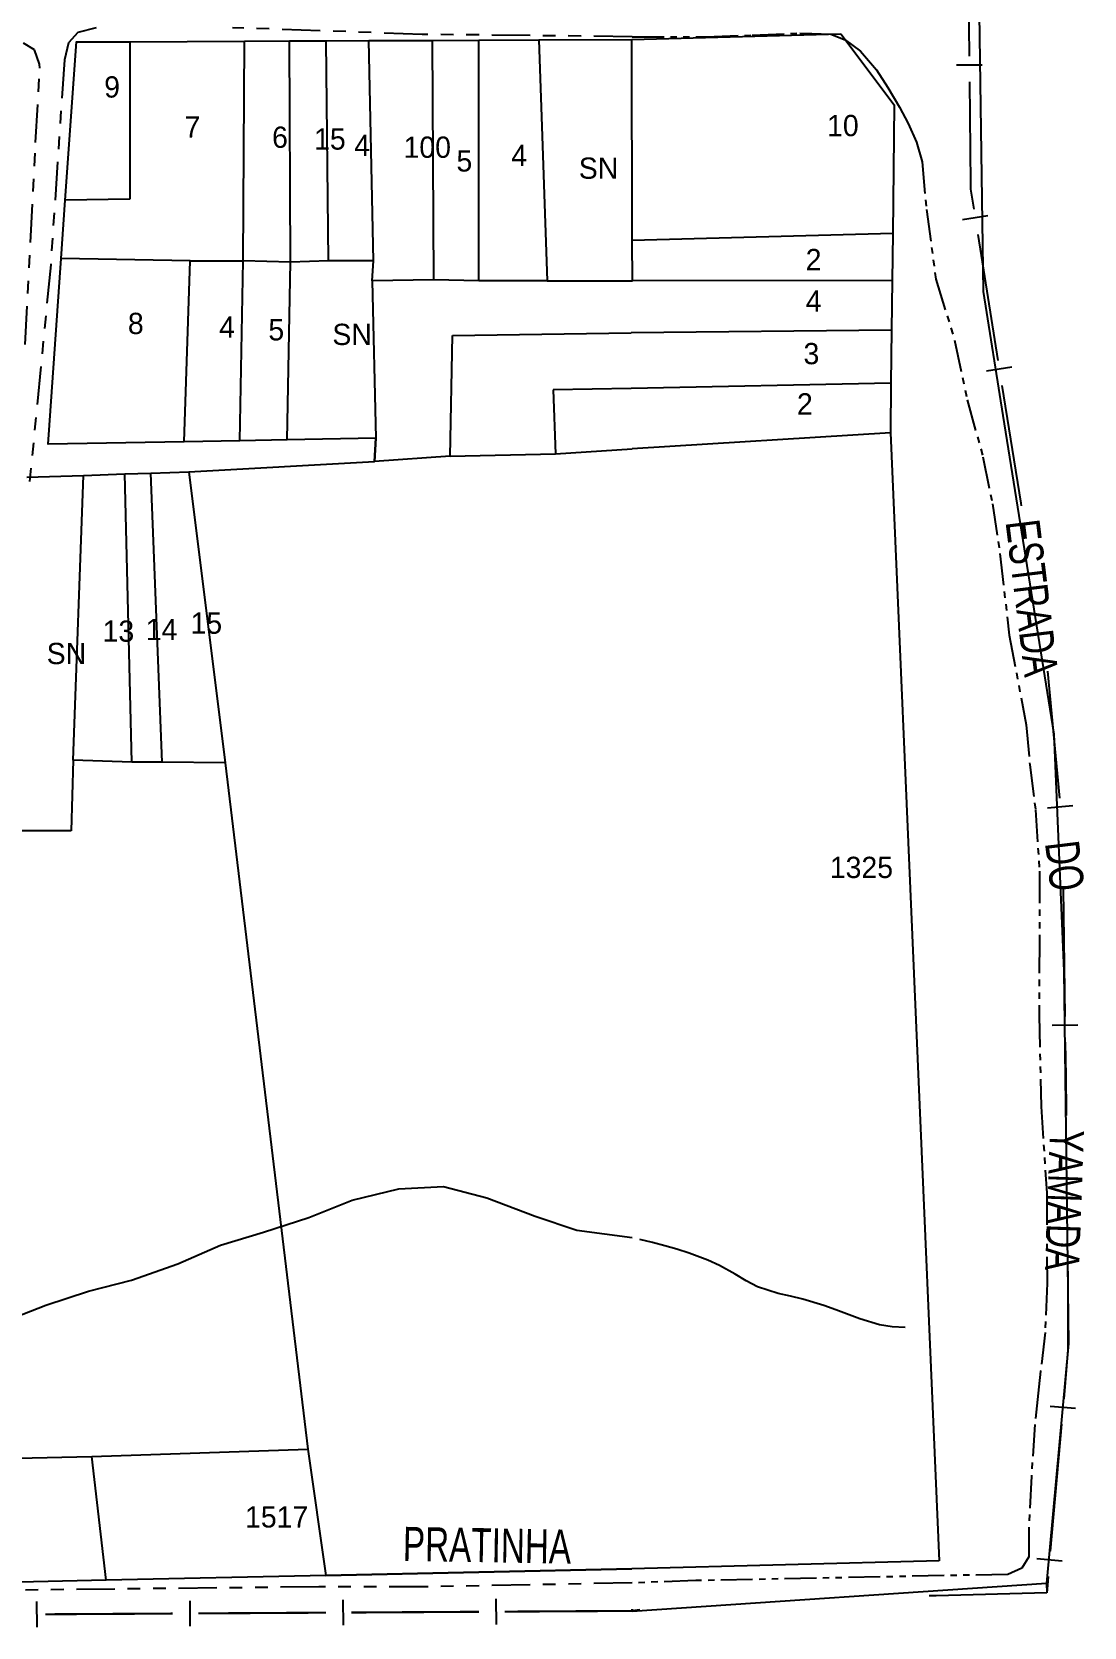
# Model space of a CAD drawing. Extents: x 203604 to 204690, y 4848469 to 4850418.
# Drawn here: x 204566.4 to 204690.1, y 4848489.7 to 4848677.2 of the extents above; entities that cross this region are included whole.
import ezdxf
from ezdxf.enums import TextEntityAlignment as Align

# ---------------------------------------------------------------- set-up
doc = ezdxf.new("R2010")
doc.units = 0
doc.header["$LTSCALE"] = 1.5
doc.header["$MEASUREMENT"] = 0
doc.linetypes.add('PHANTOMX2', pattern=[5, 2.5, -0.5, 0.5, -0.5, 0.5, -0.5])
doc.linetypes.add('TRACO_25', pattern=[8, 3, -1, 1, -1, 1, -1])
for name, color, linetype in [('CD_MALHA_LOTES', 7, 'CONTINUOUS'), ('HD-CURSO-PERENE', 170, 'CONTINUOUS'), ('LM-LIM-SETOR-FISCAL', 7, 'CONTINUOUS'), ('LM-LIM-SETORES-BAIRROS', 7, 'CONTINUOUS'), ('RU-QUADRA', 210, 'CONTINUOUS'), ('SV-EIXO-ROD-ESTR', 7, 'CONTINUOUS'), ('SV-EIXO-RUA-N-PAV', 6, 'CONTINUOUS'), ('SV-EST-M-N-PAV', 1, 'PHANTOMX2'), ('SV-RUA-NAO-PAV', 7, 'CONTINUOUS'), ('SV-RUA-NAO-PAV-S-GUIA-C-GUIA', 7, 'PHANTOMX2'), ('SV-TXT-EST-M-N-PAV', 7, 'CONTINUOUS'), ('SV-TXT-RUA-N-PAV', 7, 'CONTINUOUS'), ('Th_NmrPort', 7, 'CONTINUOUS')]:
    doc.layers.add(name, color=color, linetype=linetype)
doc.styles.add('ARIAL', font='ARIAL.SHX')

msp = doc.modelspace()

# ---------------------------------------------------------------- linework, layer by layer
at = {"layer": 'CD_MALHA_LOTES', "linetype": 'Continuous'}
for points in [[(204636.97, 4848676.27), (204661.54, 4848676.92)], [(204661.54, 4848676.92), (204667.81, 4848668.58)], [(204636.98, 4848652.63), (204636.97, 4848676.27)], [(204667.81, 4848668.58), (204667.63, 4848653.49)], [(204667.63, 4848653.49), (204636.98, 4848652.63)], [(204637.03, 4848647.89), (204636.98, 4848652.63)], [(204667.63, 4848653.49), (204667.56, 4848647.93)], [(204667.56, 4848647.93), (204637.03, 4848647.89)], [(204667.56, 4848647.93), (204667.49, 4848642.11)], [(204667.49, 4848642.11), (204636.89, 4848641.78)], [(204667.49, 4848642.11), (204667.42, 4848635.87)], [(204667.42, 4848635.87), (204636.89, 4848635.24)], [(204667.42, 4848635.87), (204667.35, 4848630.04)], [(204667.35, 4848630.04), (204636.98, 4848628.15)], [(204667.35, 4848630.04), (204673.09, 4848497.48)], [(204673.09, 4848497.48), (204636.94, 4848496.54)]]:
    msp.add_lwpolyline(points, dxfattribs=at)
at = {"layer": 'CD_MALHA_LOTES', "linetype": 'Continuous', "flags": 128}
for points in [[(204570.35, 4848657.37), (204571.67, 4848675.99)], [(204571.67, 4848675.99), (204577.93, 4848676.01)], [(204577.93, 4848676.01), (204591.42, 4848676.07)], [(204577.93, 4848676.01), (204577.93, 4848657.49)], [(204591.28, 4848650.26), (204591.42, 4848676.07)], [(204591.42, 4848676.07), (204596.7, 4848676.1)], [(204596.7, 4848676.1), (204601.01, 4848676.11)], [(204596.84, 4848650.12), (204596.7, 4848676.1)], [(204601.01, 4848676.11), (204606.02, 4848676.14)], [(204601.29, 4848650.26), (204601.01, 4848676.11)], [(204606.02, 4848676.14), (204613.53, 4848676.17)], [(204606.57, 4848650.26), (204606.02, 4848676.14)], [(204613.53, 4848676.17), (204618.95, 4848676.19)], [(204613.67, 4848648.03), (204613.53, 4848676.17)], [(204618.95, 4848676.19), (204626.04, 4848676.24)], [(204618.95, 4848647.89), (204618.95, 4848676.19)], [(204626.04, 4848676.24), (204636.97, 4848676.27)], [(204626.04, 4848676.24), (204627.02, 4848647.89)], [(204569.87, 4848650.54), (204570.35, 4848657.37)], [(204577.93, 4848657.49), (204570.35, 4848657.37)], [(204568.33, 4848628.7), (204569.87, 4848650.54)], [(204585.02, 4848650.26), (204569.87, 4848650.54)], [(204584.33, 4848628.99), (204585.02, 4848650.26)], [(204585.02, 4848650.26), (204591.28, 4848650.26)], [(204590.86, 4848629.11), (204591.28, 4848650.26)], [(204596.84, 4848650.12), (204591.28, 4848650.26)], [(204596.43, 4848629.21), (204596.84, 4848650.12)], [(204601.29, 4848650.26), (204596.84, 4848650.12)], [(204606.57, 4848650.26), (204601.29, 4848650.26)], [(204606.43, 4848647.89), (204606.57, 4848650.26)], [(204613.67, 4848648.03), (204606.43, 4848647.89)], [(204606.43, 4848647.89), (204606.85, 4848629.4)], [(204618.95, 4848647.89), (204613.67, 4848648.03)], [(204627.02, 4848647.89), (204618.95, 4848647.89)], [(204627.02, 4848647.89), (204637.03, 4848647.89)], [(204615.61, 4848627.31), (204615.89, 4848641.5)], [(204615.89, 4848641.5), (204636.89, 4848641.78)], [(204636.89, 4848635.24), (204627.71, 4848635.1)], [(204627.71, 4848635.1), (204627.99, 4848627.59)], [(204584.33, 4848628.99), (204568.33, 4848628.7)], [(204590.86, 4848629.11), (204584.33, 4848628.99)], [(204596.43, 4848629.21), (204590.86, 4848629.11)], [(204606.85, 4848629.4), (204596.43, 4848629.21)], [(204606.85, 4848629.4), (204606.71, 4848626.69)], [(204627.99, 4848627.59), (204636.98, 4848628.15)], [(204584.89, 4848625.47), (204606.71, 4848626.69)], [(204615.61, 4848627.31), (204606.71, 4848626.69)], [(204615.61, 4848627.31), (204627.99, 4848627.59)], [(204565.83, 4848624.83), (204572.48, 4848625.04)], [(204571.26, 4848591.57), (204572.48, 4848625.04)], [(204572.48, 4848625.04), (204577.35, 4848625.22)], [(204577.35, 4848625.22), (204580.41, 4848625.32)], [(204578.18, 4848591.35), (204577.35, 4848625.22)], [(204580.41, 4848625.32), (204584.89, 4848625.47)], [(204581.73, 4848591.35), (204580.41, 4848625.32)], [(204584.89, 4848625.47), (204589.15, 4848591.24)], [(204571.26, 4848591.57), (204571.04, 4848583.26)], [(204578.18, 4848591.35), (204571.26, 4848591.57)], [(204581.73, 4848591.35), (204578.18, 4848591.35)], [(204589.15, 4848591.24), (204581.73, 4848591.35)], [(204589.15, 4848591.24), (204598.85, 4848510.59)], [(204571.04, 4848583.26), (204564.39, 4848583.28)], [(204573.46, 4848509.74), (204598.85, 4848510.59)], [(204598.85, 4848510.59), (204600.97, 4848495.75)], [(204541.86, 4848509.04), (204573.46, 4848509.74)], [(204575.16, 4848495.18), (204573.46, 4848509.74)], [(204575.16, 4848495.18), (204542.71, 4848494.46)], [(204600.97, 4848495.75), (204575.16, 4848495.18)], [(204600.97, 4848495.75), (204636.94, 4848496.54)]]:
    msp.add_lwpolyline(points, dxfattribs=at)
at = {"layer": 'HD-CURSO-PERENE'}
for p, q in [((204639.371835, 4848534.887532), (204637.914656, 4848535.246363)), ((204640.824195, 4848534.505107), (204639.371835, 4848534.887532)), ((204642.266583, 4848534.08847), (204640.824195, 4848534.505107)), ((204643.693845, 4848533.627004), (204642.266583, 4848534.08847)), ((204645.885636, 4848532.789183), (204643.693845, 4848533.627004)), ((204647.250528, 4848532.164146), (204645.885636, 4848532.789183)), ((204649.100748, 4848531.151433), (204647.250528, 4848532.164146)), ((204650.399404, 4848530.367857), (204649.100748, 4848531.151433)), ((204651.72359, 4848529.656873), (204650.399404, 4848530.367857)), ((204654.144525, 4848528.896367), (204651.72359, 4848529.656873)), ((204655.610105, 4848528.567581), (204654.144525, 4848528.896367)), ((204657.069312, 4848528.219001), (204655.610105, 4848528.567581)), ((204659.536281, 4848527.474044), (204657.069312, 4848528.219001)), ((204660.943396, 4848526.951905), (204659.536281, 4848527.474044)), ((204663.751149, 4848525.892958), (204660.943396, 4848526.951905)), ((204666.084637, 4848525.208401), (204663.751149, 4848525.892958)), ((204667.564963, 4848524.951787), (204666.084637, 4848525.208401)), ((204669.095285, 4848524.870915), (204667.564963, 4848524.951787))]:
    msp.add_line(p, q, dxfattribs=at)
at = {"layer": 'HD-CURSO-PERENE', "linetype": 'Continuous'}
msp.add_polyline3d([(204563.55, 4848525.77, 8.09), (204568.05, 4848527.53, 8.1), (204573.09, 4848529.16, 8.12), (204578.13, 4848530.46, 8.12), (204583.58, 4848532.39, 8.13), (204588.61, 4848534.57, 8.23), (204593.67, 4848536.08, 8.28), (204598.97, 4848537.82, 8.28), (204604.09, 4848539.86, 8.28), (204609.57, 4848541.2, 8.28), (204614.8, 4848541.48, 8.28), (204619.92, 4848540.12, 8.28), (204625.58, 4848537.97, 8.28), (204630.48, 4848536.33, 8.28), (204636.99, 4848535.47, 8.28)], dxfattribs=at)
at = {"layer": 'LM-LIM-SETOR-FISCAL'}
for p, q in [((204676.463102, 4848689.295581), (204676.62352, 4848674.296439)), ((204675.134301, 4848673.280454), (204678.134129, 4848673.312538)), ((204676.655604, 4848671.29661), (204676.783939, 4848659.297297)), ((204676.783939, 4848659.297297), (204676.79059, 4848658.675395)), ((204676.79059, 4848658.675395), (204677.164795, 4848656.326958)), ((204675.840839, 4848655.103381), (204678.803464, 4848655.575452)), ((204677.636865, 4848653.364333), (204679.997217, 4848638.551206)), ((204678.673262, 4848637.327629), (204681.635887, 4848637.799699)), ((204680.469288, 4848635.58858), (204682.672283, 4848621.762995)), ((204682.672283, 4848621.762995), (204682.722437, 4848621.44824)), ((204685.833504, 4848602.04982), (204687.219305, 4848587.113972)), ((204685.818107, 4848585.979669), (204688.805276, 4848586.256829)), ((204687.663544, 4848576.429266), (204687.869204, 4848561.430676)), ((204686.383056, 4848560.410204), (204689.382774, 4848560.451336)), ((204687.910336, 4848558.430958), (204687.965179, 4848554.431334)), ((204687.965179, 4848554.431334), (204687.96809, 4848554.218997)), ((204687.96809, 4848554.218997), (204688.020792, 4848550.43172)), ((204688.020792, 4848550.43172), (204688.029552, 4848549.80219)), ((204688.212556, 4848531.501794), (204688.233708, 4848522.501819)), ((204688.234221, 4848522.283283), (204687.729231, 4848516.523917)), ((204688.233708, 4848522.501819), (204688.234221, 4848522.283283)), ((204686.147618, 4848515.658758), (204689.136152, 4848515.396719)), ((204687.467192, 4848513.535383), (204686.156996, 4848498.592713)), ((204684.575383, 4848497.727554), (204687.563917, 4848497.465515)), ((204685.894957, 4848495.604179), (204685.807611, 4848494.608001)), ((204672.734771, 4848493.367554), (204671.925204, 4848493.345469)), ((204685.729935, 4848493.722119), (204672.734771, 4848493.367554)), ((204685.807611, 4848494.608001), (204685.729935, 4848493.722119)), ((204637.886467, 4848491.698434), (204636.988659, 4848491.583936))]:
    msp.add_line(p, q, dxfattribs=at)
at = {"layer": 'LM-LIM-SETORES-BAIRROS'}
for points in [[(204602.981927, 4848492.884209), (204602.9992, 4848489.884259)], [(204620.981628, 4848492.98785), (204620.998902, 4848489.9879)], [(204566.982524, 4848492.676928), (204566.999797, 4848489.676977)], [(204584.982225, 4848492.780569), (204584.999499, 4848489.780618)]]:
    msp.add_lwpolyline(points, dxfattribs=at)
at = {"layer": 'LM-LIM-SETORES-BAIRROS', "const_width": 0.25}
for points in [[(204582.990895, 4848491.269078), (204567.991144, 4848491.18271)], [(204600.990597, 4848491.372718), (204585.990845, 4848491.286351)], [(204618.990298, 4848491.476359), (204603.990547, 4848491.389992)], [(204636.99, 4848491.58), (204621.990249, 4848491.493633)], [(204636.990008, 4848491.797755), (204636.99, 4848491.58)]]:
    msp.add_lwpolyline(points, dxfattribs=at)
at = {"layer": 'RU-QUADRA', "linetype": 'Continuous'}
for points in [[(204636.97, 4848676.27), (204661.54, 4848676.92)], [(204661.54, 4848676.92), (204667.81, 4848668.58)], [(204667.81, 4848668.58), (204667.63, 4848653.49)], [(204667.63, 4848653.49), (204667.56, 4848647.93)], [(204667.56, 4848647.93), (204667.49, 4848642.11)], [(204667.49, 4848642.11), (204667.42, 4848635.87)], [(204667.42, 4848635.87), (204667.35, 4848630.04)], [(204667.35, 4848630.04), (204673.09, 4848497.48)], [(204673.09, 4848497.48), (204636.94, 4848496.54)]]:
    msp.add_lwpolyline(points, dxfattribs=at)
at = {"layer": 'RU-QUADRA', "linetype": 'Continuous', "flags": 128}
for points in [[(204565.83, 4848624.83), (204572.48, 4848625.04), (204577.35, 4848625.22), (204580.41, 4848625.32), (204584.89, 4848625.47), (204606.71, 4848626.69), (204606.85, 4848629.4), (204596.43, 4848629.21), (204590.86, 4848629.11), (204584.33, 4848628.99), (204568.33, 4848628.7), (204569.87, 4848650.54), (204570.35, 4848657.37), (204571.67, 4848675.99), (204577.93, 4848676.01), (204591.42, 4848676.07), (204596.7, 4848676.1), (204601.01, 4848676.11), (204606.02, 4848676.14), (204613.53, 4848676.17), (204618.95, 4848676.19), (204626.04, 4848676.24), (204636.97, 4848676.27)], [(204636.94, 4848496.54), (204600.97, 4848495.75), (204575.16, 4848495.18), (204542.71, 4848494.46), (204396.64, 4848491.26)]]:
    msp.add_lwpolyline(points, dxfattribs=at)
at = {"layer": 'SV-EIXO-ROD-ESTR'}
for p, q in [((204677.793629, 4848679.284658), (204678.242604, 4848646.644194)), ((204678.242604, 4848646.644194), (204680.569257, 4848632.078376)), ((204680.569257, 4848632.078376), (204686.553538, 4848594.614285)), ((204686.553538, 4848594.614285), (204687.765549, 4848566.8246)), ((204687.765549, 4848566.8246), (204688.284982, 4848523.019053)), ((204688.284982, 4848523.019053), (204685.709422, 4848494.84886)), ((204685.709422, 4848494.84886), (204685.729935, 4848493.722119))]:
    msp.add_line(p, q, dxfattribs=at)
at = {"layer": 'SV-EIXO-RUA-N-PAV'}
msp.add_line((204636.988658, 4848491.541022), (204685.709422, 4848494.84886), dxfattribs=at)
at = {"layer": 'SV-EST-M-N-PAV'}
for p, q in [((204665.740227, 4848672.718992), (204667.040089, 4848670.619216)), ((204667.040089, 4848670.619216), (204668.43994, 4848668.31946)), ((204668.43994, 4848668.31946), (204669.439834, 4848666.419662)), ((204669.439834, 4848666.419662), (204670.439728, 4848664.219896)), ((204670.439728, 4848664.219896), (204671.072393, 4848661.909247)), ((204671.072393, 4848661.909247), (204671.59261, 4848656.305239)), ((204671.59261, 4848656.305239), (204672.698962, 4848648.097971)), ((204672.698962, 4848648.097971), (204674.910774, 4848640.936569)), ((204674.910774, 4848640.936569), (204676.37346, 4848633.92826)), ((204676.37346, 4848633.92826), (204678.237697, 4848627.218421)), ((204678.237697, 4848627.218421), (204679.358382, 4848621.712009)), ((204679.358382, 4848621.712009), (204680.227235, 4848615.8565)), ((204680.227235, 4848615.8565), (204681.326156, 4848606.248789)), ((204681.326156, 4848606.248789), (204683.320206, 4848595.737137)), ((204683.320206, 4848595.737137), (204683.74521, 4848591.03382)), ((204683.74521, 4848591.03382), (204684.417003, 4848585.729299)), ((204684.417003, 4848585.729299), (204684.878731, 4848578.524987)), ((204684.878731, 4848578.524987), (204684.884933, 4848570.27217)), ((204684.884933, 4848570.27217), (204684.838751, 4848561.569413)), ((204684.838751, 4848561.569413), (204685.081921, 4848550.864805)), ((204685.081921, 4848550.864805), (204685.727969, 4848540.708746)), ((204685.727969, 4848540.708746), (204685.77169, 4848530.104982)), ((204685.77169, 4848530.104982), (204685.540923, 4848524.303956)), ((204685.540923, 4848524.303956), (204685.016822, 4848519.754545)), ((204685.016822, 4848519.754545), (204684.817797, 4848517.933788)), ((204684.817797, 4848517.933788), (204684.333712, 4848513.505204)), ((204684.333712, 4848513.505204), (204683.933824, 4848507.409229)), ((204683.933824, 4848507.409229), (204683.614136, 4848500.891366)), ((204683.614136, 4848500.891366), (204683.639721, 4848497.940131)), ((204683.639721, 4848497.940131), (204682.801026, 4848496.584171)), ((204682.801026, 4848496.584171), (204681.156314, 4848495.873406))]:
    msp.add_line(p, q, dxfattribs=at)
at = {"layer": 'SV-RUA-NAO-PAV', "linetype": 'TRACO_25'}
for points in [[(204573.98, 4848677.63, 11.72), (204571.83, 4848677.09, 11.72), (204570.73, 4848675.88, 11.38), (204570.24, 4848673.87, 11.2), (204568.63, 4848649.78, 9.97), (204566.16, 4848624.33, 10.02)], [(204636.99, 4848676.6, 11.72), (204612.32, 4848676.88, 11.71), (204589.99, 4848677.66, 11.72)], [(204565.62, 4848640.43, 10.11), (204566.86, 4848664.15, 10.95), (204567.36, 4848672.92, 11.38), (204567.33, 4848673.37, 11.38), (204566.73, 4848675.06, 11.38), (204565.43, 4848675.84, 11.38)], [(204636.99, 4848494.87, 9.52), (204612.93, 4848494.41, 9.01), (204600.16, 4848494.41, 8.86), (204564.91, 4848494.02, 8.36), (204529.46, 4848493.29, 7.83)]]:
    msp.add_polyline3d(points, dxfattribs=at)
at = {"layer": 'SV-RUA-NAO-PAV-S-GUIA-C-GUIA'}
for p, q in [((204645.702272, 4848676.567205), (204651.103038, 4848676.795356)), ((204651.103038, 4848676.795356), (204656.703784, 4848677.022694)), ((204656.703784, 4848677.022694), (204658.121314, 4848676.982103)), ((204658.121314, 4848676.982103), (204660.340801, 4848676.918546)), ((204660.340801, 4848676.918546), (204662.040621, 4848676.21862)), ((204636.991876, 4848676.602581), (204645.702272, 4848676.567205)), ((204662.040621, 4848676.21862), (204663.840429, 4848674.918759)), ((204663.840429, 4848674.918759), (204665.740227, 4848672.718992)), ((204644.493246, 4848495.140596), (204636.988716, 4848494.869585)), ((204681.156314, 4848495.873406), (204644.493246, 4848495.140596))]:
    msp.add_line(p, q, dxfattribs=at)

# ---------------------------------------------------------------- texts
at = {"layer": 'SV-TXT-EST-M-N-PAV', "style": 'ARIAL', "width": 0.7}
for s, rotation, p in [('ESTRADA                  DO', 277, (204680.885308, 4848619.56664)), ('YAMADA', 268, (204686.117452, 4848548.177002))]:
    msp.add_text(s, height=4, rotation=rotation, dxfattribs=at).set_placement(p)
at = {"layer": 'SV-TXT-RUA-N-PAV', "style": 'ARIAL', "width": 0.7}
msp.add_text('PRATINHA', height=4, rotation=359, dxfattribs=at).set_placement((204610.01, 4848497.47))
at = {"layer": 'Th_NmrPort', "color": 1}
for s, p in [('9', (204574.920243, 4848670.698882)), ('10', (204659.910366, 4848666.159086)), ('7', (204584.360243, 4848665.978882)), ('6', (204594.658381, 4848664.792232)), ('15', (204599.598381, 4848664.582232)), ('4', (204604.31652, 4848663.835581)), ('100', (204610.11652, 4848663.615581)), ('4', (204622.778381, 4848662.652232)), ('5', (204616.338381, 4848662.002232)), ('SN', (204630.718381, 4848661.152232)), ('2', (204657.398554, 4848650.407271)), ('4', (204657.398554, 4848645.527271)), ('8', (204577.708381, 4848642.902232)), ('4', (204588.438381, 4848642.472232)), ('5', (204594.22652, 4848642.155581)), ('SN', (204601.748381, 4848641.612232)), ('3', (204657.138554, 4848639.357271)), ('2', (204656.368554, 4848633.447271)), ('13', (204574.73, 4848606.736667)), ('14', (204579.81, 4848606.926667)), ('15', (204585.07, 4848607.676667)), ('SN', (204568.16, 4848604.106667)), ('1325', (204660.228554, 4848578.967271)), ('1517', (204591.48, 4848502.63))]:
    msp.add_text(s, height=2.5, dxfattribs=at).set_placement(p, align=Align.MIDDLE_LEFT)

doc.saveas('drawing.dxf')
